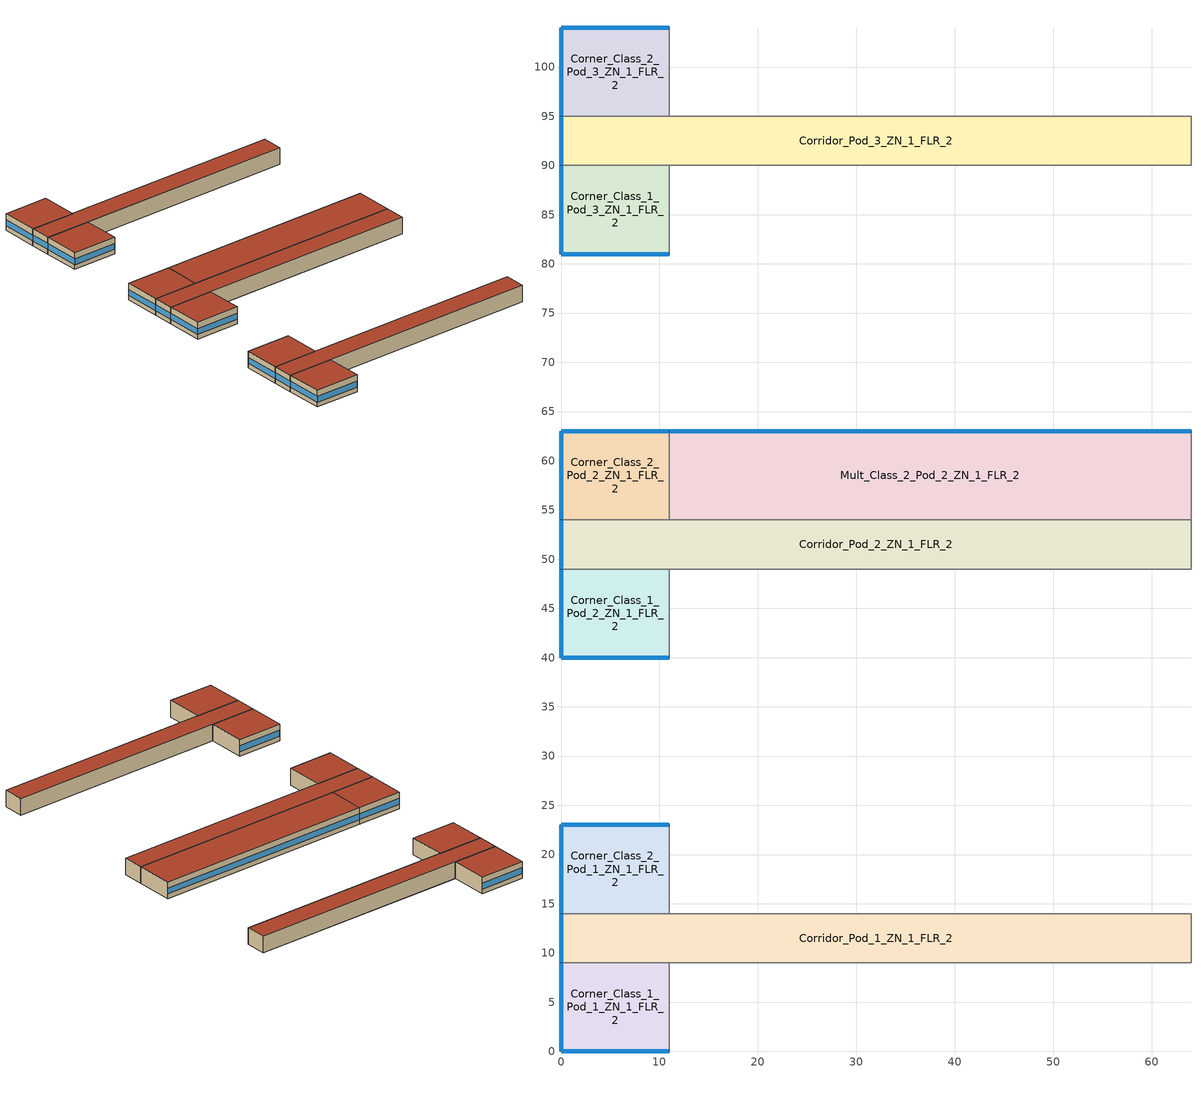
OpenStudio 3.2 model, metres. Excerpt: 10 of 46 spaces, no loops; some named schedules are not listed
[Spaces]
Corner_Class_2_Pod_3_ZN_1_FLR_2
 floor to Corner_Class_2_Pod_3_ZN_1_FLR_1: 11,104 11,95 0,95 0,104 z4
 wall outside: 11,104 0,104 0,95 z4:8
 wall to Corridor_Pod_3_ZN_1_FLR_2: 0,95 11,95 z4:8
 wall to Mult_Class_2_Pod_3_ZN_1_FLR_2: 11,95 11,104 z4:8
 window: 0,103.95 0,95.05 z5.1:6.52; 10.95,104 0.05,104 z5.1:6.51
 roof outside: 11,95 11,104 0,104 0,95 z8
Corridor_Pod_1_ZN_1_FLR_2
 floor to Corridor_Pod_1_ZN_1_FLR_1: 64,14 64,9 0,9 0,14 z4
 wall outside: 0,14 0,9 z4:8
 wall to Corner_Class_1_Pod_1_ZN_1_FLR_2: 0,9 11,9 z4:8
 wall to Mult_Class_1_Pod_1_ZN_1_FLR_2: 11,9 64,9 z4:8
 wall to Corner_Class_2_Pod_1_ZN_1_FLR_2: 11,14 0,14 z4:8
 wall to Lobby_ZN_1_FLR_2: 64,9 64,14 z4:8
 wall to Mult_Class_2_Pod_1_ZN_1_FLR_2: 64,14 11,14 z4:8
 window: 0,13.95 0,9.05 z5.1:6.53
 roof outside: 64,9 64,14 0,14 0,9 z8
Corner_Class_1_Pod_3_ZN_1_FLR_2
 floor to Corner_Class_1_Pod_3_ZN_1_FLR_1: 11,90 11,81 0,81 0,90 z4
 wall outside: 0,90 0,81 11,81 z4:8
 wall to Mult_Class_1_Pod_3_ZN_1_FLR_2: 11,81 11,90 z4:8
 wall to Corridor_Pod_3_ZN_1_FLR_2: 11,90 0,90 z4:8
 window: 0.05,81 10.95,81 z5.1:6.51; 0,89.95 0,81.05 z5.1:6.52
 roof outside: 11,81 11,90 0,90 0,81 z8
Corner_Class_2_Pod_1_ZN_1_FLR_2
 floor to Corner_Class_2_Pod_1_ZN_1_FLR_1: 11,23 11,14 0,14 0,23 z4
 wall outside: 11,23 0,23 0,14 z4:8
 wall to Mult_Class_2_Pod_1_ZN_1_FLR_2: 11,14 11,23 z4:8
 window: 0,22.95 0,14.05 z5.1:6.52; 10.95,23 0.05,23 z5.1:6.51
 roof outside: 11,14 11,23 0,23 0,14 z8
Mult_Class_2_Pod_2_ZN_1_FLR_2
 floor to Mult_Class_2_Pod_2_ZN_1_FLR_1: 64,63 64,54 11,54 11,63 z4
 wall outside: 64,63 11,63 z4:8
 wall to Corridor_Pod_2_ZN_1_FLR_2: 11,54 64,54 z4:8
 wall to Main_Corridor_ZN_1_FLR_2: 64,54 64,63 z4:8
 wall to Corner_Class_2_Pod_2_ZN_1_FLR_2: 11,63 11,54 z4:8
 window: 63.95,63 11.05,63 z5.1:6.5
 roof outside: 64,54 64,63 11,63 11,54 z8
Corner_Class_1_Pod_1_ZN_1_FLR_2
 floor to Corner_Class_1_Pod_1_ZN_1_FLR_1: 11,9 11,0 0,0 0,9 z4
 wall outside: 0,9 0,0 11,0 z4:8
 wall to Mult_Class_1_Pod_1_ZN_1_FLR_2: 11,0 11,9 z4:8
 window: 0.05,0 10.95,0 z5.1:6.51; 0,8.95 0,0.05 z5.1:6.52
 roof outside: 11,0 11,9 0,9 0,0 z8
Corridor_Pod_3_ZN_1_FLR_2
 floor to Corridor_Pod_3_ZN_1_FLR_1: 64,95 64,90 0,90 0,95 z4
 wall outside: 0,95 0,90 z4:8
 wall to Mult_Class_2_Pod_3_ZN_1_FLR_2: 64,95 11,95 z4:8
 wall to Bathrooms_ZN_1_FLR_2: 64,90 64,95 z4:8
 wall to Mult_Class_1_Pod_3_ZN_1_FLR_2: 11,90 64,90 z4:8
 window: 0,94.95 0,90.05 z5.1:6.53
 roof outside: 64,90 64,95 0,95 0,90 z8
Corner_Class_1_Pod_2_ZN_1_FLR_2
 floor to Corner_Class_1_Pod_2_ZN_1_FLR_1: 11,49 11,40 0,40 0,49 z4
 wall outside: 0,49 0,40 11,40 z4:8
 wall to Corridor_Pod_2_ZN_1_FLR_2: 11,49 0,49 z4:8
 wall to Mult_Class_1_Pod_2_ZN_1_FLR_2: 11,40 11,49 z4:8
 window: 0,48.95 0,40.05 z5.1:6.52; 0.05,40 10.95,40 z5.1:6.51
 roof outside: 11,40 11,49 0,49 0,40 z8
Corridor_Pod_2_ZN_1_FLR_2
 floor to Corridor_Pod_2_ZN_1_FLR_1: 64,54 64,49 0,49 0,54 z4
 wall outside: 0,54 0,49 z4:8
 wall to Mult_Class_1_Pod_2_ZN_1_FLR_2: 11,49 64,49 z4:8
 wall to Main_Corridor_ZN_1_FLR_2: 64,49 64,54 z4:8
 wall to Corner_Class_2_Pod_2_ZN_1_FLR_2: 11,54 0,54 z4:8
 window: 0,53.95 0,49.05 z5.1:6.53
 roof outside: 64,49 64,54 0,54 0,49 z8
Corner_Class_2_Pod_2_ZN_1_FLR_2
 floor to Corner_Class_2_Pod_2_ZN_1_FLR_1: 11,63 11,54 0,54 0,63 z4
 wall outside: 11,63 0,63 0,54 z4:8
 window: 0,62.95 0,54.05 z5.1:6.52; 10.95,63 0.05,63 z5.1:6.51
 roof outside: 11,54 11,63 0,63 0,54 z8
[Site]
Tampa-MacDill AFB_FL_USA: Latitude {deg}=27.85; Longitude {deg}=-82.52; Time Zone {hr}=-5; Elevation {m}=8; Terrain=City
[Building]
-SecondarySchool-ASHRAE 169-2013-2A created: 2021-09-25 14:48:50 -0600: North Axis {deg}=0; Default Construction Set=90.1-2010 - SecSchl - ASHRAE 169-2013-2A; Standards Number of Stories=2; Standards Number of Above Ground Stories=2; Standards Building Type=SecondarySchool
[ClimateZones]
Climate Zone Institution Name 1=ASHRAE; Climate Zone Document Name 1=ANSI/ASHRAE Standard 169; Climate Zone Document Year 1=2006; Climate Zone Value 1=2A
[Site:WaterMainsTemperature]
Calculation Method=Correlation; Annual Average Outdoor Air Temperature {C}=21.85; Maximum Difference In Monthly Average Outdoor Air Temperatures {deltaC}=14.3
[SizingPeriod:DesignDay] Barometric Pressure {Pa}=101229; Sky Clearness=0; Rain Indicator=0; Snow Indicator=0; Day of Month=21; Daylight Saving Time Indicator=0; Humidity Indicating Type=Wetbulb; Dry-Bulb Temperature Range Modifier Type=DefaultMultipliers
Name | Maximum Dry-Bulb Temperature {C} | Daily Dry-Bulb Temperature Range {deltaC} | Humidity Indicating Conditions at Maximum Dry-Bulb | Wind Speed {m/s} | Wind Direction {deg} | Month | Day Type | Solar Model Indicator | ASHRAE Taub | ASHRAE Taud
Tampa-MacDill.AFB_FL_USA Ann Clg .4% Condns DB=>MWB | 33.9 | 7.9 | 25.1 | 3.1 | 270 | 8 | SummerDesignDay | ASHRAETau | 0.491 | 2.016
Tampa-MacDill.AFB_FL_USA Ann Htg 99.6% Condns DB | 4.6 | 0 | 4.6 | 2.5 | 10 | 1 | WinterDesignDay | ASHRAEClearSky
[Site:GroundTemperature:FCfactorMethod]
January Ground Temperature {C}=24.2; February Ground Temperature {C}=18.9; March Ground Temperature {C}=15.7; April Ground Temperature {C}=13.6; May Ground Temperature {C}=15.5; June Ground Temperature {C}=17.1; July Ground Temperature {C}=21.2; August Ground Temperature {C}=26.9; September Ground Temperature {C}=27.6; October Ground Temperature {C}=27.9; November Ground Temperature {C}=27.4; December Ground Temperature {C}=26.2
[Material:NoMass] Thermal Absorptance=0.9; Solar Absorptance=0.7
Name | Roughness | Thermal Resistance {m2-K/W} | Visible Absorptance
CP02 CARPET PAD | VeryRough | 0.21648 | 0.8
Typical Insulation R-6.78 | Smooth | 1.19347 | 0.7
Typical Carpet Pad | Smooth | 0.21648 | 0.8
Typical Insulation R-5.89 | Smooth | 1.03652 | 0.7
Typical Insulation R-19.72 | Smooth | 3.4722 | 0.7
Typical Insulation R-0.58 | Smooth | 0.101875 | 0.7
Typical Insulation R-0.01 | Smooth | 0.001 | 0.7
[Material]
Name | Roughness | Thickness {m} | Conductivity {W/m-K} | Density {kg/m3} | Specific Heat {J/kg-K} | Thermal Absorptance | Solar Absorptance | Visible Absorptance
100mm Normalweight concrete floor | MediumSmooth | 0.1016 | 2.31 | 2322 | 832
G01 13mm gypsum board | Smooth | 0.0127 | 0.16 | 800 | 1090 | 0.9 | 0.7 | 0.5
4 in. Normalweight Concrete Floor | MediumRough | 0.1016 | 2.31 | 2322 | 832 | 0.9 | 0.7 | 0.7
25mm Stucco | Smooth | 0.0254 | 0.72 | 1856 | 840 | 0.9 | 0.7 | 0.7
5/8 in. Gypsum Board | MediumSmooth | 0.0159 | 0.16 | 800 | 1090 | 0.9 | 0.7 | 0.7
Roof Membrane - Highly Reflective | VeryRough | 0.0095 | 0.16 | 1121.29 | 1460 | 0.75 | 0.45 | 0.7
Metal Roof Surface; F08 Metal surface | Smooth | 0.0008 | 45.28 | 7824 | 500 | 0.9 | 0.7 | 0.7
6 in. Normalweight Concrete Floor | MediumRough | 0.1524 | 2.31 | 2322 | 832 | 0.9 | 0.7 | 0.7
8 in. Concrete Block Basement Wall | MediumRough | 0.2032 | 1.326 | 1842 | 912 | 0.9 | 0.7 | 0.7
G05 25mm wood | MediumSmooth | 0.0254 | 0.15 | 608 | 1630 | 0.9 | 0.5 | 0.5
Std Wood 6inch | MediumSmooth | 0.15 | 0.12 | 540 | 1210 | 0.9 | 0.7 | 0.7
[Construction]
Typical Insulated Exterior Mass Floor R-9.35: Typical Insulation R-6.78, 4 in. Normalweight Concrete Floor, Typical Carpet Pad
Typical Insulated Steel Framed Exterior Wall R-8.06: 25mm Stucco, 5/8 in. Gypsum Board, Typical Insulation R-5.89, 5/8 in. Gypsum Board
Typical IEAD Roof - Highly Reflective R-20.83: Roof Membrane - Highly Reflective, Typical Insulation R-19.72, Metal Roof Surface
Typical Interior Floor: 100mm Normalweight concrete floor, CP02 CARPET PAD
Typical Interior Wall: G01 13mm gypsum board, G01 13mm gypsum board
Typical Interior Ceiling: CP02 CARPET PAD, 100mm Normalweight concrete floor
Typical Insulated Carpeted 6in Slab Floor: 6 in. Normalweight Concrete Floor, Typical Carpet Pad
Typical Insulated Basement Mass Wall: 8 in. Concrete Block Basement Wall
U 0.72 SHGC 0.25 Sgl Ref-B-M Tint 6mm: REF B TINT MID 6MM
Typical Insulated Metal Door R-1.43: F08 Metal surface, Typical Insulation R-0.58
U 0.88 SHGC 0.16 Sgl Ref-A-L Clr 6mm: REF A CLEAR LO 6MM
Typical Overhead Door R-0.86: Typical Insulation R-0.01
U 1.98 SHGC 0.36 Sgl Ref-B-H Clr 6mm: REF B CLEAR HI 6MM
Typical Interior Window: Clear 3mm
Typical Interior Door; Typical Interior Partition: G05 25mm wood
InteriorFurnishings: Std Wood 6inch
[DefaultConstructionSet]
90.1-2010 - SecSchl - ASHRAE 169-2013-2A: Default Exterior Surface Constructions=Default Surface Constructions 1; Default Interior Surface Constructions=Default Surface Constructions 2; Default Ground Contact Surface Constructions=Default Surface Constructions 3; Default Exterior SubSurface Constructions=Default Sub Surface Constructions 1; Default Interior SubSurface Constructions=Default Sub Surface Constructions 2; Interior Partition Construction=Typical Interior Partition
[DefaultSurfaceConstructions]
Name | Floor Construction | Wall Construction | Roof Ceiling Construction
Default Surface Constructions 1 | Typical Insulated Exterior Mass Floor R-9.35 | Typical Insulated Steel Framed Exterior Wall R-8.06 | Typical IEAD Roof - Highly Reflective R-20.83
Default Surface Constructions 2 | Typical Interior Floor | Typical Interior Wall | Typical Interior Ceiling
Default Surface Constructions 3 | Typical Insulated Carpeted 6in Slab Floor | Typical Insulated Basement Mass Wall
[DefaultSubSurfaceConstructions]
Name | Fixed Window Construction | Operable Window Construction | Door Construction | Glass Door Construction | Overhead Door Construction | Skylight Construction | Tubular Daylight Dome Construction | Tubular Daylight Diffuser Construction
Default Sub Surface Constructions 1 | U 0.72 SHGC 0.25 Sgl Ref-B-M Tint 6mm | U 0.72 SHGC 0.25 Sgl Ref-B-M Tint 6mm | Typical Insulated Metal Door R-1.43 | U 0.88 SHGC 0.16 Sgl Ref-A-L Clr 6mm | Typical Overhead Door R-0.86 | U 1.98 SHGC 0.36 Sgl Ref-B-H Clr 6mm | Typical Interior Window | Typical Interior Window
Default Sub Surface Constructions 2 | Typical Interior Window | Typical Interior Window | Typical Interior Door
[WindowMaterial:Glazing] Optical Data Type=SpectralAverage; Infrared Transmittance at Normal Incidence=0; Front Side Infrared Hemispherical Emissivity=0.84; Conductivity {W/m-K}=0.9; Dirt Correction Factor for Solar and Visible Transmittance=1; Solar Diffusing=No
Name | Thickness {m} | Solar Transmittance at Normal Incidence | Front Side Solar Reflectance at Normal Incidence | Back Side Solar Reflectance at Normal Incidence | Visible Transmittance at Normal Incidence | Front Side Visible Reflectance at Normal Incidence | Back Side Visible Reflectance at Normal Incidence | Back Side Infrared Hemispherical Emissivity
REF B TINT MID 6MM | 0.006 | 0.1 | 0.11 | 0.41 | 0.13 | 0.1 | 0.32 | 0.45
REF A CLEAR LO 6MM | 0.006 | 0.066 | 0.341 | 0.493 | 0.08 | 0.41 | 0.37 | 0.4
REF B CLEAR HI 6MM | 0.006 | 0.24 | 0.16 | 0.32 | 0.3 | 0.16 | 0.29 | 0.6
Clear 3mm | 0.003 | 0.837 | 0.075 | 0.075 | 0.898 | 0.081 | 0.081 | 0.84
[Space] Building Story=Building Story 2; Part of Total Floor Area=Yes
Name | Space Type | Thermal Zone
Corner_Class_2_Pod_3_ZN_1_FLR_2 | SecondarySchool Classroom | Corner_Class_2_Pod_3_ZN_1_FLR_2 ZN
Corridor_Pod_1_ZN_1_FLR_2 | SecondarySchool Corridor | Corridor_Pod_1_ZN_1_FLR_2 ZN
Corner_Class_1_Pod_3_ZN_1_FLR_2 | SecondarySchool Classroom | Corner_Class_1_Pod_3_ZN_1_FLR_2 ZN
Corner_Class_2_Pod_1_ZN_1_FLR_2 | SecondarySchool Classroom | Corner_Class_2_Pod_1_ZN_1_FLR_2 ZN
Corridor_Pod_2_ZN_1_FLR_2 | SecondarySchool Corridor | Corridor_Pod_2_ZN_1_FLR_2 ZN
Mult_Class_2_Pod_2_ZN_1_FLR_2 | SecondarySchool Classroom | Mult_Class_2_Pod_2_ZN_1_FLR_2 ZN
Corner_Class_1_Pod_1_ZN_1_FLR_2 | SecondarySchool Classroom | Corner_Class_1_Pod_1_ZN_1_FLR_2 ZN
Corridor_Pod_3_ZN_1_FLR_2 | SecondarySchool Corridor | Corridor_Pod_3_ZN_1_FLR_2 ZN
Corner_Class_1_Pod_2_ZN_1_FLR_2 | SecondarySchool Classroom | Corner_Class_1_Pod_2_ZN_1_FLR_2 ZN
Corner_Class_2_Pod_2_ZN_1_FLR_2 | SecondarySchool Classroom | Corner_Class_2_Pod_2_ZN_1_FLR_2 ZN
[BuildingStory]
Building Story 2: Nominal Z Coordinate {m}=4
[SpaceType] Standards Building Type=SecondarySchool
Name | Default Schedule Set | Design Specification Outdoor Air Object | Standards Space Type
SecondarySchool Corridor | SecondarySchool Corridor Schedule Set | SecondarySchool Corridor Ventilation | Corridor
SecondarySchool Classroom | SecondarySchool Classroom Schedule Set | SecondarySchool Classroom Ventilation | Classroom
[People:Definition]
SecondarySchool Classroom People Definition: Number of People Calculation Method=People/Area; People per Space Floor Area {person/m2}=0.376737; Fraction Radiant=0.3
[People]
SecondarySchool Classroom People: People Definition=SecondarySchool Classroom People Definition; Space or SpaceType=SecondarySchool Classroom; Work Efficiency Schedule=Work Efficiency Schedule; Clothing Insulation Schedule=Clothing Schedule; Air Velocity Schedule=Air Velocity Schedule; Multiplier=1
[Lights:Definition] Design Level Calculation Method=Watts/Area; Fraction Radiant=0.37; Fraction Visible=0.2; Return Air Fraction=0
Name | Watts per Space Floor Area {W/m2}
SecondarySchool Classroom Lights Definition | 13.3472
SecondarySchool Corridor Lights Definition | 7.10418
[Lights] Fraction Replaceable=1
Name | Lights Definition | Space or SpaceType
SecondarySchool Classroom Lights | SecondarySchool Classroom Lights Definition | SecondarySchool Classroom
SecondarySchool Corridor Lights | SecondarySchool Corridor Lights Definition | SecondarySchool Corridor
[ElectricEquipment:Definition] Design Level Calculation Method=Watts/Area; Fraction Latent=0; Fraction Radiant=0.5; Fraction Lost=0
Name | Watts per Space Floor Area {W/m2}
SecondarySchool Classroom Elec Equip Definition | 9.99967
SecondarySchool Corridor Elec Equip Definition | 3.98265
[ElectricEquipment]
Name | Electric Equipment Definition | Space or SpaceType
SecondarySchool Classroom Elec Equip | SecondarySchool Classroom Elec Equip Definition | SecondarySchool Classroom
SecondarySchool Corridor Elec Equip | SecondarySchool Corridor Elec Equip Definition | SecondarySchool Corridor
[DesignSpecification:OutdoorAir] Outdoor Air Method=Sum
Name | Outdoor Air Flow per Person {m3/s-person} | Outdoor Air Flow per Floor Area {m3/s-m2}
SecondarySchool Classroom Ventilation | 0.00471947 | 0.0006096
SecondarySchool Corridor Ventilation |  | 0.0003048
[DefaultScheduleSet] Number of People Schedule=SchoolSecondary BLDG_OCC_SCH; People Activity Level Schedule=SchoolSecondary ACTIVITY_SCH; Electric Equipment Schedule=SchoolSecondary BLDG_EQUIP_SCH; Infiltration Schedule=SchoolSecondary INFIL_SCH_PNNL
Name | Lighting Schedule
SecondarySchool Classroom Schedule Set | SchoolSecondary BLDG_LIGHT_CLASSROOM_SCH_2010
SecondarySchool Corridor Schedule Set | SchoolSecondary BLDG_LIGHT_CORRIDOR_SCH_2010
[ThermostatSetpoint:DualSetpoint] Heating Setpoint Temperature Schedule=SchoolSecondary HTGSETP_SCH_YES_OPTIMUM; Cooling Setpoint Temperature Schedule=SchoolSecondary CLGSETP_SCH_NO_SETBACK
SecondarySchool Classroom Thermostat 2; SecondarySchool Classroom Thermostat 4; SecondarySchool Classroom Thermostat 6; SecondarySchool Classroom Thermostat 8; SecondarySchool Classroom Thermostat 10; SecondarySchool Classroom Thermostat 12; SecondarySchool Corridor Thermostat 2; SecondarySchool Corridor Thermostat 4; SecondarySchool Corridor Thermostat 6; SecondarySchool Classroom Thermostat 21
[SpaceInfiltration:DesignFlowRate] Schedule=SchoolSecondary INFIL_SCH_PNNL; Design Flow Rate Calculation Method=Flow/ExteriorArea; Constant Term Coefficient=0; Temperature Term Coefficient=0; Velocity Term Coefficient=0.224; Velocity Squared Term Coefficient=0
Name | Space or SpaceType | Flow per Exterior Surface Area {m3/s-m2}
Corner_Class_1_Pod_1_ZN_1_FLR_2 Infiltration | Corner_Class_1_Pod_1_ZN_1_FLR_2 | 0.000254558
Corner_Class_1_Pod_2_ZN_1_FLR_2 Infiltration | Corner_Class_1_Pod_2_ZN_1_FLR_2 | 0.000254558
Corner_Class_1_Pod_3_ZN_1_FLR_2 Infiltration | Corner_Class_1_Pod_3_ZN_1_FLR_2 | 0.000254558
Corner_Class_2_Pod_1_ZN_1_FLR_2 Infiltration | Corner_Class_2_Pod_1_ZN_1_FLR_2 | 0.000254558
Corner_Class_2_Pod_2_ZN_1_FLR_2 Infiltration | Corner_Class_2_Pod_2_ZN_1_FLR_2 | 0.000254558
Corner_Class_2_Pod_3_ZN_1_FLR_2 Infiltration | Corner_Class_2_Pod_3_ZN_1_FLR_2 | 0.000254558
Corridor_Pod_1_ZN_1_FLR_2 Infiltration | Corridor_Pod_1_ZN_1_FLR_2 | 3.35043e-05
Corridor_Pod_2_ZN_1_FLR_2 Infiltration | Corridor_Pod_2_ZN_1_FLR_2 | 3.35043e-05
Corridor_Pod_3_ZN_1_FLR_2 Infiltration | Corridor_Pod_3_ZN_1_FLR_2 | 3.35043e-05
Mult_Class_2_Pod_2_ZN_1_FLR_2 Infiltration | Mult_Class_2_Pod_2_ZN_1_FLR_2 | 0.000175253
[ThermalZone] Use Ideal Air Loads=No
Name | Thermostat
Corner_Class_1_Pod_1_ZN_1_FLR_2 ZN | SecondarySchool Classroom Thermostat 2
Corner_Class_1_Pod_2_ZN_1_FLR_2 ZN | SecondarySchool Classroom Thermostat 4
Corner_Class_1_Pod_3_ZN_1_FLR_2 ZN | SecondarySchool Classroom Thermostat 6
Corner_Class_2_Pod_1_ZN_1_FLR_2 ZN | SecondarySchool Classroom Thermostat 8
Corner_Class_2_Pod_2_ZN_1_FLR_2 ZN | SecondarySchool Classroom Thermostat 10
Corner_Class_2_Pod_3_ZN_1_FLR_2 ZN | SecondarySchool Classroom Thermostat 12
Corridor_Pod_1_ZN_1_FLR_2 ZN | SecondarySchool Corridor Thermostat 2
Corridor_Pod_2_ZN_1_FLR_2 ZN | SecondarySchool Corridor Thermostat 4
Corridor_Pod_3_ZN_1_FLR_2 ZN | SecondarySchool Corridor Thermostat 6
Mult_Class_2_Pod_2_ZN_1_FLR_2 ZN | SecondarySchool Classroom Thermostat 21
[InternalMass:Definition]
Internal Mass Definition 1: Construction=InteriorFurnishings; Design Level Calculation Method=SurfaceArea/Area; Surface Area per Space Floor Area=2
[InternalMass] Internal Mass Definition=Internal Mass Definition 1; Multiplier=1
Name | Space or SpaceType
Corner_Class_2_Pod_2_ZN_1_FLR_2 Mass | Corner_Class_2_Pod_2_ZN_1_FLR_2
Corridor_Pod_2_ZN_1_FLR_2 Mass | Corridor_Pod_2_ZN_1_FLR_2
Corridor_Pod_3_ZN_1_FLR_2 Mass | Corridor_Pod_3_ZN_1_FLR_2
Mult_Class_2_Pod_2_ZN_1_FLR_2 Mass | Mult_Class_2_Pod_2_ZN_1_FLR_2
Corner_Class_2_Pod_1_ZN_1_FLR_2 Mass | Corner_Class_2_Pod_1_ZN_1_FLR_2
Corner_Class_1_Pod_1_ZN_1_FLR_2 Mass | Corner_Class_1_Pod_1_ZN_1_FLR_2
Corner_Class_1_Pod_3_ZN_1_FLR_2 Mass | Corner_Class_1_Pod_3_ZN_1_FLR_2
Corner_Class_1_Pod_2_ZN_1_FLR_2 Mass | Corner_Class_1_Pod_2_ZN_1_FLR_2
Corridor_Pod_1_ZN_1_FLR_2 Mass | Corridor_Pod_1_ZN_1_FLR_2
Corner_Class_2_Pod_3_ZN_1_FLR_2 Mass | Corner_Class_2_Pod_3_ZN_1_FLR_2
[Exterior:Lights:Definition]
Name | Design Level {W}
Occ Sensing Exterior Lights Def | 8552
NonDimming Exterior Lights Def | 441.8
[Exterior:Lights] Control Option=AstronomicalClock
Name | Exterior Lights Definition | Schedule
Occ Sensing Exterior Lights Def | Occ Sensing Exterior Lights Def | SchoolSecondary Exterior_lighting_schedule_b
NonDimming Exterior Lights Def | NonDimming Exterior Lights Def | SchoolSecondary Exterior_lighting_schedule_a
[Schedule:Ruleset]
Name | Default Day Schedule | Summer Design Day Schedule | Winter Design Day Schedule
Clothing Schedule | Clothing Schedule Default Winter Clothes
Air Velocity Schedule | Air Velocity Schedule Default
Work Efficiency Schedule | Work Efficiency Schedule Default
SchoolSecondary ACTIVITY_SCH | SchoolSecondary ACTIVITY_SCH Default | SchoolSecondary ACTIVITY_SCH Summer Design Day | SchoolSecondary ACTIVITY_SCH Winter Design Day
SchoolSecondary BLDG_EQUIP_SCH | SchoolSecondary BLDG_EQUIP_SCH Default | SchoolSecondary BLDG_EQUIP_SCH Summer Design Day | SchoolSecondary BLDG_EQUIP_SCH Winter Design Day
SchoolSecondary INFIL_SCH_PNNL | SchoolSecondary INFIL_SCH_PNNL Default | SchoolSecondary INFIL_SCH_PNNL Summer Design Day | SchoolSecondary INFIL_SCH_PNNL Winter Design Day
SchoolSecondary CLGSETP_SCH_NO_SETBACK | SchoolSecondary CLGSETP_SCH_NO_SETBACK Default | SchoolSecondary CLGSETP_SCH_NO_SETBACK Summer Design Day | SchoolSecondary CLGSETP_SCH_NO_SETBACK Winter Design Day
SchoolSecondary BLDG_OCC_SCH | SchoolSecondary BLDG_OCC_SCH Default | SchoolSecondary BLDG_OCC_SCH Summer Design Day | SchoolSecondary BLDG_OCC_SCH Winter Design Day
SchoolSecondary BLDG_LIGHT_CLASSROOM_SCH_2010 | SchoolSecondary BLDG_LIGHT_CLASSROOM_SCH_2010 Default | SchoolSecondary BLDG_LIGHT_CLASSROOM_SCH_2010 Summer Design Day | SchoolSecondary BLDG_LIGHT_CLASSROOM_SCH_2010 Winter Design Day
SchoolSecondary HTGSETP_SCH_YES_OPTIMUM | SchoolSecondary HTGSETP_SCH_YES_OPTIMUM Default | SchoolSecondary HTGSETP_SCH_YES_OPTIMUM Summer Design Day | SchoolSecondary HTGSETP_SCH_YES_OPTIMUM Winter Design Day
SchoolSecondary Exterior_lighting_schedule_b | SchoolSecondary Exterior_lighting_schedule_b Default | SchoolSecondary Exterior_lighting_schedule_b Summer Design Day | SchoolSecondary Exterior_lighting_schedule_b Winter Design Day
SchoolSecondary Exterior_lighting_schedule_a | SchoolSecondary Exterior_lighting_schedule_a Default | SchoolSecondary Exterior_lighting_schedule_a Summer Design Day | SchoolSecondary Exterior_lighting_schedule_a Winter Design Day
